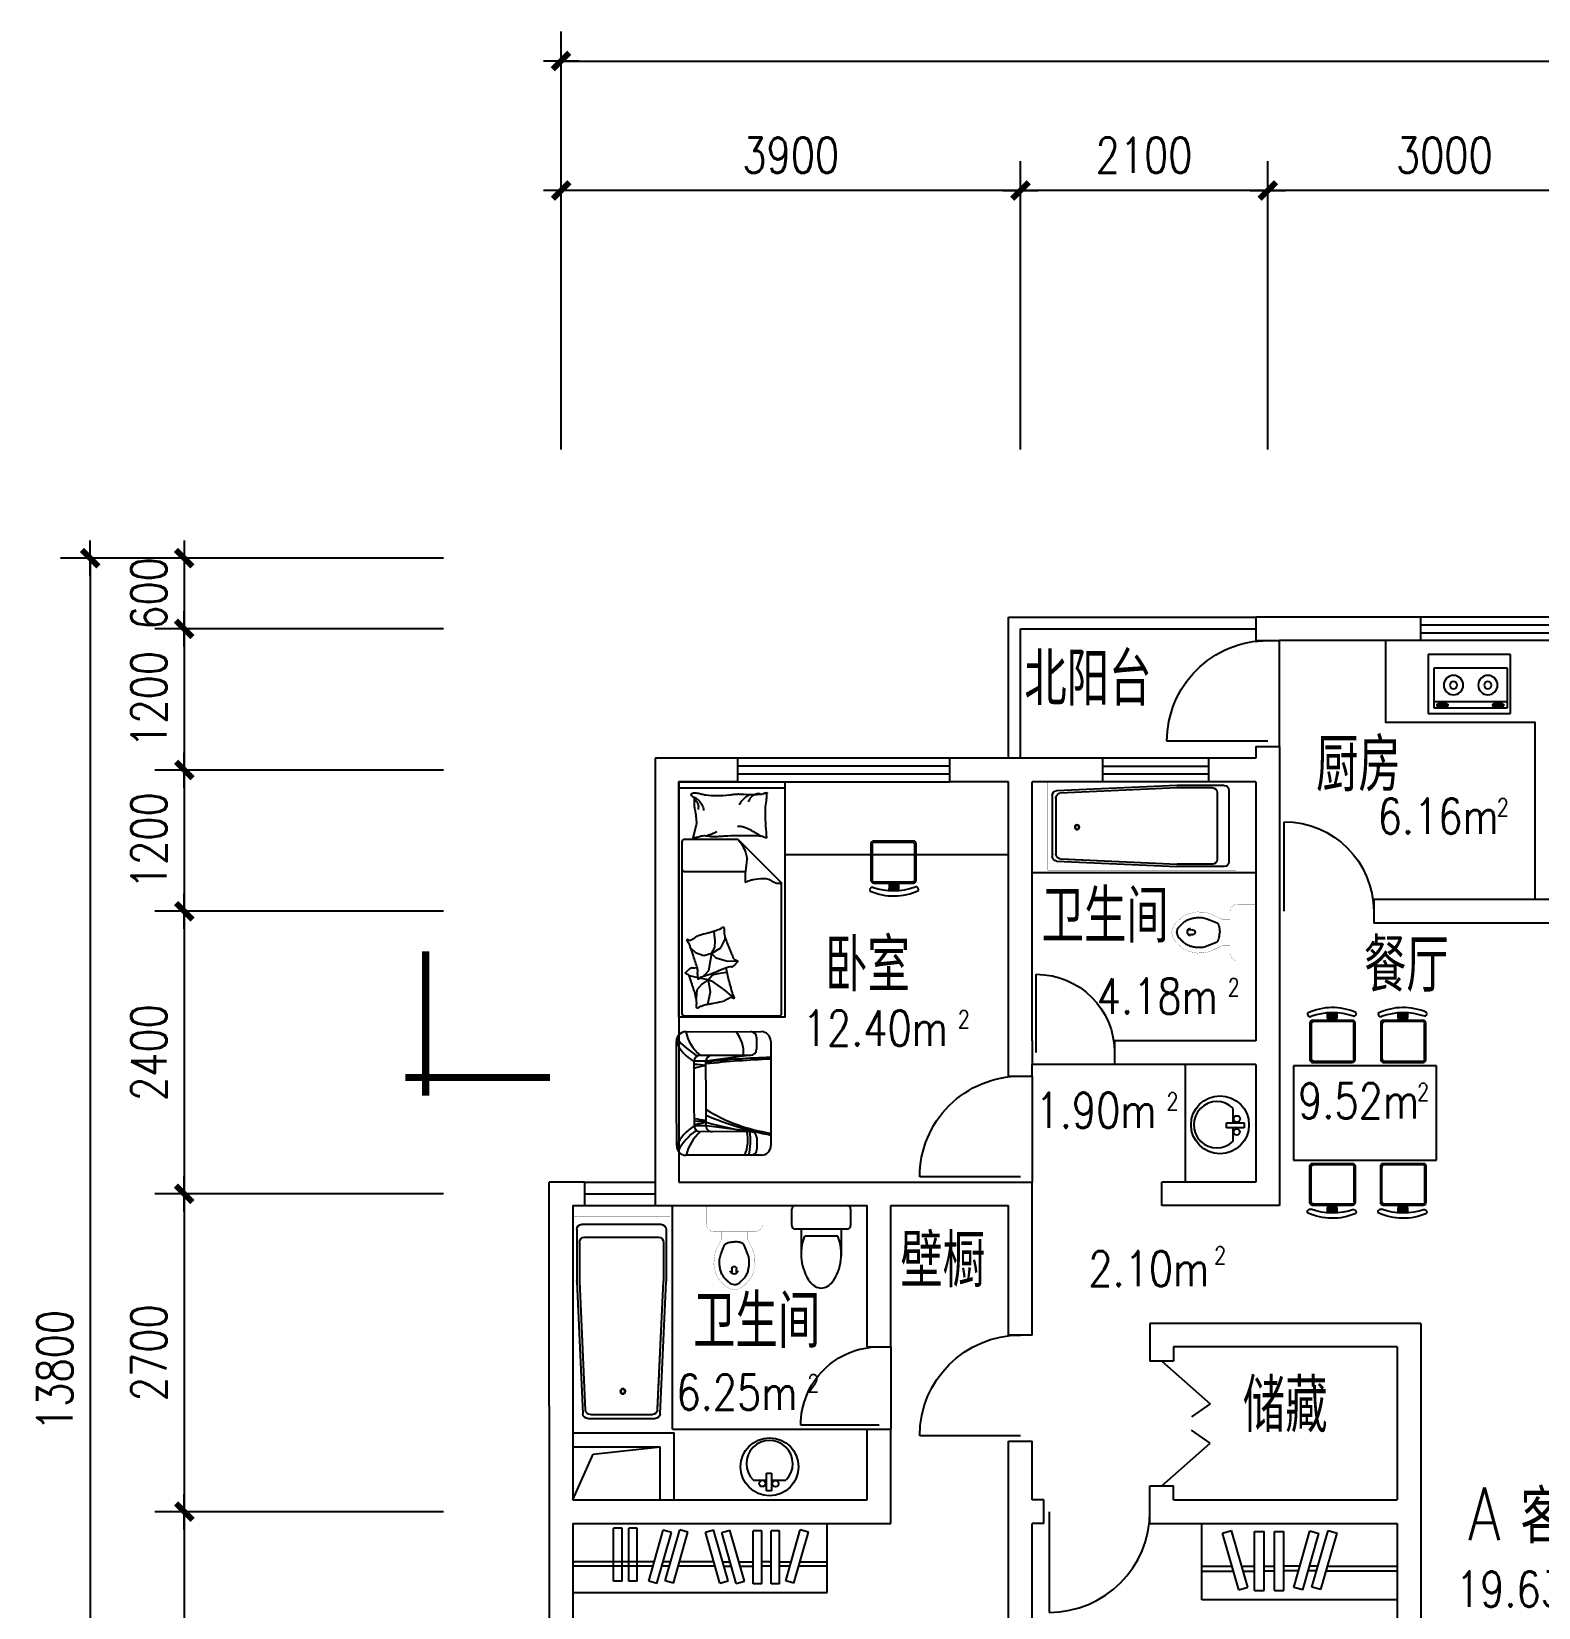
# Model space of a CAD drawing. Header units: millimetres. Extents: x 1816 to 46089, y 521 to 27158.
# Drawn here: x 1816 to 14612, y 13772 to 27158 of the extents above; entities that cross this region are included whole.
import ezdxf
from ezdxf.enums import TextEntityAlignment as Align

# ---------------------------------------------------------------- set-up
doc = ezdxf.new("R2010")
doc.units = ezdxf.units.MM
for name, color, linetype in [('--FUR', 4, 'Continuous'), ('AXIS', 3, 'Continuous'), ('MPFIXTURE', 11, 'Continuous'), ('PUB_TEXT', 7, 'Continuous'), ('TEXT', 2, 'Continuous'), ('TOILET', 4, 'Continuous'), ('TOTHER', 7, 'Continuous'), ('WALL', 255, 'Continuous'), ('WIN', 4, 'Continuous'), ('WINDOW', 2, 'Continuous'), ('WINDOW_TEXT', 7, 'Continuous'), ('看线', 4, 'Continuous')]:
    doc.layers.add(name, color=color, linetype=linetype)
doc.styles.add('_HZTXT', font='txt.shx', dxfattribs={"bigfont": 'HZTXT.shx'})
doc.styles.add('DIM_FONT', font='SIMPLEX.shx', dxfattribs={"width": 0.8})
doc.styles.add('SIMPLEX', font='SIMPLEX.SHX')
doc.styles.get("Standard").update_dxf_attribs({"font": 'arial.ttf'})
doc.dimstyles.new('DIMN', dxfattribs={"dimtxt": 300, "dimasz": 1, "dimexe": 250, "dimexo": 300, "dimgap": 150, "dimtad": 1, "dimdec": 0, "dimdsep": 46, "dimtxsty": 'DIM_FONT', "dimblk": '_DIMX', "dimcen": 2.5, "dimclrt": 7, "dimadec": 0, "dimazin": 0, "dimtfac": 1, "dimtdec": 0, "dimtix": 1, "dimtmove": 2, "dimatfit": 3, "dimldrblk": '_DIMX', "dimfxl": 1, "dimtolj": 1, "dimtzin": 0, "dimarcsym": 0})

# ---------------------------------------------------------------- blocks, each defined once
blk = doc.blocks.new('_DIMX')
blk.add_line((-150, 0), (150, 0))
at = {"const_width": 50}
blk.add_lwpolyline([(-70, -70), (70, 70)], dxfattribs=at)
blk = doc.blocks.new('*D67')
at = {"layer": 'AXIS', "color": 0, "lineweight": -2, "transparency": 16777216}
for p, q in [((6313, 23608), (6313, 27158)), ((29163, 23608), (29163, 27158)), ((6314, 26908), (16926, 26908)), ((29162, 26908), (18300, 26908))]:
    blk.add_line(p, q, dxfattribs=at)
at = {"layer": 'DEFPOINTS', "color": 0, "transparency": 16777216}
for p in [(6313, 26908), (6313, 23608), (29163, 23608)]:
    blk.add_point(p, dxfattribs=at)
at = {"layer": 'AXIS', "color": 0, "lineweight": -2, "transparency": 16777216, "rotation": 180}
blk.add_blockref('_DIMX', (6313, 26908), dxfattribs=at)
at = {"layer": 'AXIS', "color": 0, "lineweight": -2, "transparency": 16777216}
blk.add_blockref('_DIMX', (29163, 26908), dxfattribs=at)
at = {"layer": 'AXIS', "color": 4, "transparency": 16777216, "insert": (17613, 26908), "char_height": 300, "attachment_point": 5, "style": 'DIM_FONT'}
blk.add_mtext('\\A1;22850', dxfattribs=at)
blk = doc.blocks.new('*D70')
at = {"layer": 'AXIS', "color": 0, "lineweight": -2, "transparency": 16777216}
for p, q in [((5313, 22685), (2063, 22685)), ((2313, 22684), (2313, 8886)), ((5313, 8885), (2063, 8885))]:
    blk.add_line(p, q, dxfattribs=at)
at = {"layer": 'DEFPOINTS', "color": 0, "transparency": 16777216}
for p in [(5313, 22685), (2313, 8885), (5313, 8885)]:
    blk.add_point(p, dxfattribs=at)
at = {"layer": 'AXIS', "color": 0, "lineweight": -2, "transparency": 16777216}
for p, rotation in [((2313, 22685), 90), ((2313, 8885), 270)]:
    blk.add_blockref('_DIMX', p, dxfattribs=dict(at, rotation=rotation))
at = {"layer": 'AXIS', "color": 4, "transparency": 16777216, "insert": (2013, 15785), "char_height": 300, "attachment_point": 5, "rotation": 90, "style": 'DIM_FONT'}
blk.add_mtext('\\A1;13800', dxfattribs=at)
blk = doc.blocks.new('*D71')
at = {"layer": 'AXIS', "color": 0, "lineweight": -2, "transparency": 16777216}
for p, q in [((5313, 17285), (2863, 17285)), ((3113, 17284), (3113, 14586)), ((5313, 14585), (2863, 14585))]:
    blk.add_line(p, q, dxfattribs=at)
at = {"layer": 'DEFPOINTS', "color": 0, "transparency": 16777216}
for p in [(5313, 17285), (3113, 14585), (5313, 14585)]:
    blk.add_point(p, dxfattribs=at)
at = {"layer": 'AXIS', "color": 0, "lineweight": -2, "transparency": 16777216}
for p, rotation in [((3113, 17285), 90), ((3113, 14585), 270)]:
    blk.add_blockref('_DIMX', p, dxfattribs=dict(at, rotation=rotation))
at = {"layer": 'AXIS', "color": 4, "transparency": 16777216, "insert": (2813, 15935), "char_height": 300, "attachment_point": 5, "rotation": 90, "style": 'DIM_FONT'}
blk.add_mtext('\\A1;2700', dxfattribs=at)
blk = doc.blocks.new('M_E33IEP')
for p, q in [((135, 135), (135, 20)), ((44, -21), (44, 20)), ((44, 20), (194, 20)), ((194, 20), (194, -21)), ((194, -21), (44, -21)), ((135, -21), (135, -144))]:
    blk.add_line(p, q)
for centre, radius in [((248, -5), 246), ((106, 56), 26.7), ((105, -55), 26.7)]:
    blk.add_circle(centre, radius)
blk.add_arc((274, -5), 197, 225.2527, 134.7473)
at = {"style": 'DIM_FONT', "width": 0.8, "flags": 9}
for tag in ['XSIZE', 'YSIZE']:
    blk.add_attdef(tag, (0, 0), '', height=0.5, dxfattribs=at)
at = {"width": 0.8, "flags": 9}
for tag in ['XSIZE', 'YSIZE']:
    blk.add_attdef(tag, (2, -251), '', height=150, dxfattribs=at)
blk = doc.blocks.new('YC')
at = {"layer": 'MPFIXTURE'}
for p, q in [((-2016, 105), (-2016, 605)), ((-1936, 605), (-2016, 605)), ((-1936, 105), (-1936, 605)), ((-1872, 105), (-1872, 605)), ((-1792, 605), (-1872, 605)), ((-1792, 105), (-1792, 605)), ((0, 0), (0, 650)), ((-1684, 107), (-1547, 588)), ((-1607, 85), (-1470, 566)), ((-1470, 566), (-1547, 588)), ((-1529, 110), (-1392, 591)), ((-1452, 88), (-1315, 569)), ((-1315, 569), (-1392, 591)), ((-1150, 569), (-1073, 591)), ((-1012, 88), (-1150, 569)), ((-936, 110), (-1073, 591)), ((-995, 566), (-918, 588)), ((-858, 85), (-995, 566)), ((-781, 107), (-918, 588)), ((-698, 81), (-698, 581)), ((-618, 581), (-698, 581)), ((-618, 81), (-618, 581)), ((-529, 81), (-529, 581)), ((-449, 581), (-529, 581)), ((-449, 81), (-449, 581)), ((-391, 108), (-254, 589)), ((-314, 86), (-177, 567)), ((-177, 567), (-254, 589)), ((-1633, 287), (-2400, 287)), ((-1644, 247), (-2400, 247)), ((-2016, 287), (-2049, 287)), ((-2016, 247), (-2049, 247)), ((-1872, 287), (-1936, 287)), ((-1872, 287), (-1936, 287)), ((-1872, 247), (-1936, 247)), ((-1872, 247), (-1936, 247)), ((-1633, 287), (-1792, 287)), ((-1644, 247), (-1792, 247)), ((-1490, 247), (-1561, 247)), ((-1479, 287), (-1549, 287)), ((-1356, 247), (-1407, 247)), ((-1058, 247), (-1407, 247)), ((-1298, 247), (-1404, 247)), ((-1069, 287), (-1395, 287)), ((-986, 287), (-915, 287)), ((-975, 247), (-904, 247)), ((-832, 287), (-698, 287)), ((-821, 247), (-698, 247)), ((-529, 287), (-618, 287)), ((-529, 247), (-618, 247)), ((-340, 286), (-449, 286)), ((-352, 246), (-449, 246)), ((-340, 286), (-438, 286)), ((-352, 246), (-438, 246)), ((0, 246), (-269, 246)), ((0, 286), (-257, 286)), ((-2400, 0), (-1130, 0)), ((-1936, 105), (-2016, 105)), ((-1792, 105), (-1872, 105)), ((-1607, 85), (-1684, 107)), ((-1452, 88), (-1529, 110)), ((-1130, 0), (0, 0)), ((-1012, 88), (-936, 110)), ((-858, 85), (-781, 107)), ((-618, 81), (-698, 81)), ((-449, 81), (-529, 81)), ((-314, 86), (-391, 108))]:
    blk.add_line(p, q, dxfattribs=at)
blk = doc.blocks.new('*D73')
at = {"layer": 'AXIS', "color": 0, "lineweight": -2, "transparency": 16777216}
for p, q in [((5313, 14585), (2863, 14585)), ((3113, 14584), (3113, 10686)), ((5313, 10685), (2863, 10685))]:
    blk.add_line(p, q, dxfattribs=at)
at = {"layer": 'DEFPOINTS', "color": 0, "transparency": 16777216}
for p in [(5313, 14585), (3113, 10685), (5313, 10685)]:
    blk.add_point(p, dxfattribs=at)
at = {"layer": 'AXIS', "color": 0, "lineweight": -2, "transparency": 16777216}
for p, rotation in [((3113, 14585), 90), ((3113, 10685), 270)]:
    blk.add_blockref('_DIMX', p, dxfattribs=dict(at, rotation=rotation))
at = {"layer": 'AXIS', "color": 4, "transparency": 16777216, "insert": (2813, 12635), "char_height": 300, "attachment_point": 5, "rotation": 90, "style": 'DIM_FONT'}
blk.add_mtext('\\A1;3900', dxfattribs=at)
blk = doc.blocks.new('_DBLK')
blk.add_line((-0.45, 0), (-0.45, -0.95))
blk.add_arc((-0.45, 0), 0.95, 270, 0)
at = {"layer": 'WINDOW_TEXT', "style": 'SIMPLEX', "flags": 9}
blk.add_attdef('A', text='', height=1, dxfattribs=at).set_placement((0, 1.5), align=Align.MIDDLE)
blk = doc.blocks.new('*D74')
at = {"layer": 'AXIS', "color": 0, "lineweight": -2, "transparency": 16777216}
for p, q in [((6313, 23608), (6313, 26058)), ((10213, 23608), (10213, 26058)), ((10212, 25808), (6314, 25808))]:
    blk.add_line(p, q, dxfattribs=at)
at = {"layer": 'DEFPOINTS', "color": 0, "transparency": 16777216}
for p in [(6313, 25808), (6313, 23608), (10213, 23608)]:
    blk.add_point(p, dxfattribs=at)
at = {"layer": 'AXIS', "color": 0, "lineweight": -2, "transparency": 16777216, "rotation": 180}
blk.add_blockref('_DIMX', (6313, 25808), dxfattribs=at)
at = {"layer": 'AXIS', "color": 0, "lineweight": -2, "transparency": 16777216}
blk.add_blockref('_DIMX', (10213, 25808), dxfattribs=at)
at = {"layer": 'AXIS', "color": 4, "transparency": 16777216, "insert": (8263, 26108), "char_height": 300, "attachment_point": 5, "style": 'DIM_FONT'}
blk.add_mtext('\\A1;3900', dxfattribs=at)
blk = doc.blocks.new('M_E10')
for p, q in [((-740, -70), (-740, -680)), ((-700, -30), (-302, -30)), ((-640, -90), (-640, -660)), ((-600, -50), (-300, -50)), ((-300, -50), (695, -96)), ((-298, -30), (724, -76)), ((760, -116), (760, -634)), ((730, -136), (730, -614)), ((-700, -720), (-302, -720)), ((-600, -700), (-300, -700)), ((695, -654), (-300, -700)), ((685, -654), (-300, -700)), ((724, -674), (-298, -720))]:
    blk.add_line(p, q)
at = {"const_width": 1.5}
for points in [[(-800, 0), (800, 0)], [(-800, -750), (-800, 0)], [(800, 0), (800, -750)], [(800, -750), (-800, -750)]]:
    blk.add_lwpolyline(points, dxfattribs=at)
for radius in [20, 16]:
    blk.add_circle((550, -386), radius)
for centre, start, end in [((-700, -70), 90, 180), ((-600, -90), 90, 180), ((-302, -70), 83.7966, 90), ((690, -136), 0, 83.3675), ((720, -116), 0, 83.7966), ((-700, -680), 180, 270), ((-600, -660), 180, 270), ((-302, -680), 270, 276.2034), ((690, -614), 276.6325, 0), ((720, -634), 276.2034, 0)]:
    blk.add_arc(centre, 40, start, end)
at = {"width": 0.8, "flags": 9}
for tag in ['XSIZE', 'YSIZE']:
    blk.add_attdef(tag, (0, 0), '', height=0.5, dxfattribs=at)
blk = doc.blocks.new('*D75')
at = {"layer": 'AXIS', "color": 0, "lineweight": -2, "transparency": 16777216}
for p, q in [((5313, 22685), (2863, 22685)), ((3113, 22686), (3113, 22687)), ((3113, 22685), (3113, 22085)), ((5313, 22085), (2863, 22085)), ((3113, 22084), (3113, 22083))]:
    blk.add_line(p, q, dxfattribs=at)
at = {"layer": 'DEFPOINTS', "color": 0, "transparency": 16777216}
for p in [(5313, 22685), (3113, 22085), (5313, 22085)]:
    blk.add_point(p, dxfattribs=at)
at = {"layer": 'AXIS', "color": 0, "lineweight": -2, "transparency": 16777216}
for p, rotation in [((3113, 22685), 270), ((3113, 22085), 90)]:
    blk.add_blockref('_DIMX', p, dxfattribs=dict(at, rotation=rotation))
at = {"layer": 'AXIS', "color": 4, "transparency": 16777216, "insert": (2813, 22385), "char_height": 300, "attachment_point": 5, "rotation": 90, "style": 'DIM_FONT'}
blk.add_mtext('\\A1;600', dxfattribs=at)
blk = doc.blocks.new('*D76')
at = {"layer": 'AXIS', "color": 0, "lineweight": -2, "transparency": 16777216}
for p, q in [((5313, 19685), (2863, 19685)), ((3113, 19684), (3113, 17286)), ((5313, 17285), (2863, 17285))]:
    blk.add_line(p, q, dxfattribs=at)
at = {"layer": 'DEFPOINTS', "color": 0, "transparency": 16777216}
for p in [(5313, 19685), (3113, 17285), (5313, 17285)]:
    blk.add_point(p, dxfattribs=at)
at = {"layer": 'AXIS', "color": 0, "lineweight": -2, "transparency": 16777216}
for p, rotation in [((3113, 19685), 90), ((3113, 17285), 270)]:
    blk.add_blockref('_DIMX', p, dxfattribs=dict(at, rotation=rotation))
at = {"layer": 'AXIS', "color": 4, "transparency": 16777216, "insert": (2813, 18485), "char_height": 300, "attachment_point": 5, "rotation": 90, "style": 'DIM_FONT'}
blk.add_mtext('\\A1;2400', dxfattribs=at)
blk = doc.blocks.new('*D77')
at = {"layer": 'AXIS', "color": 0, "lineweight": -2, "transparency": 16777216}
for p, q in [((5313, 22085), (2863, 22085)), ((3113, 22084), (3113, 20886)), ((5313, 20885), (2863, 20885))]:
    blk.add_line(p, q, dxfattribs=at)
at = {"layer": 'DEFPOINTS', "color": 0, "transparency": 16777216}
for p in [(5313, 22085), (3113, 20885), (5313, 20885)]:
    blk.add_point(p, dxfattribs=at)
at = {"layer": 'AXIS', "color": 0, "lineweight": -2, "transparency": 16777216}
for p, rotation in [((3113, 22085), 90), ((3113, 20885), 270)]:
    blk.add_blockref('_DIMX', p, dxfattribs=dict(at, rotation=rotation))
at = {"layer": 'AXIS', "color": 4, "transparency": 16777216, "insert": (2813, 21485), "char_height": 300, "attachment_point": 5, "rotation": 90, "style": 'DIM_FONT'}
blk.add_mtext('\\A1;1200', dxfattribs=at)
blk = doc.blocks.new('*D78')
at = {"layer": 'AXIS', "color": 0, "lineweight": -2, "transparency": 16777216}
for p, q in [((5313, 20885), (2863, 20885)), ((3113, 20884), (3113, 19686)), ((5313, 19685), (2863, 19685))]:
    blk.add_line(p, q, dxfattribs=at)
at = {"layer": 'DEFPOINTS', "color": 0, "transparency": 16777216}
for p in [(5313, 20885), (3113, 19685), (5313, 19685)]:
    blk.add_point(p, dxfattribs=at)
at = {"layer": 'AXIS', "color": 0, "lineweight": -2, "transparency": 16777216}
for p, rotation in [((3113, 20885), 90), ((3113, 19685), 270)]:
    blk.add_blockref('_DIMX', p, dxfattribs=dict(at, rotation=rotation))
at = {"layer": 'AXIS', "color": 4, "transparency": 16777216, "insert": (2813, 20285), "char_height": 300, "attachment_point": 5, "rotation": 90, "style": 'DIM_FONT'}
blk.add_mtext('\\A1;1200', dxfattribs=at)
blk = doc.blocks.new('_WBLK')
for p, q in [((-0.5, 0.5), (0.5, 0.5)), ((0.5, 0.167), (-0.5, 0.167)), ((0.5, -0.167), (-0.5, -0.167)), ((-0.5, -0.5), (0.5, -0.5))]:
    blk.add_line(p, q)
at = {"layer": 'WINDOW_TEXT', "style": 'SIMPLEX', "flags": 9}
blk.add_attdef('A', text='', height=1, dxfattribs=at).set_placement((0, 1.5), align=Align.MIDDLE)
blk = doc.blocks.new('M_E13')
for p, q in [((-572, 18), (-536, 18)), ((-572, 18), (-572, 18)), ((-536, -22), (-572, -21))]:
    blk.add_line(p, q)
at = {"const_width": 1.5}
for points in [[(-715, 0, -0.037932), (-709, 28, -0.057502), (-702, 46, -0.011128), (-686, 72, -0.047419), (-682, 78, -0.013557), (-669, 92, -0.010422), (-651, 109, -0.006492), (-632, 126, -0.010986), (-621, 135, -0.031118), (-607, 144, -0.031821), (-592, 152, -0.025304), (-572, 159, -0.028493), (-555, 164), (-520, 171), (-500, 175, -0.104917), (-492, 175, 0.047512), (-474, 173, 0.018859), (-460, 173, -0.025251), (-449, 173, -0.024361), (-434, 171, -0.018727), (-416, 168, -0.011084), (-401, 164, -0.017664), (-391, 161, -0.012553), (-375, 154, -0.012341), (-358, 147), (-320, 128, -0.005054), (-308, 122, -0.002567), (-285, 110)], [(-155, 240, 0.414214), (-220, 175, 0.414214)], [(-715, 0, 0.037932), (-709, -28, 0.057502), (-702, -46, 0.011128), (-686, -72, 0.047419), (-682, -78, 0.013557), (-669, -92, 0.010422), (-651, -109, 0.006492), (-632, -126, 0.010986), (-621, -135, 0.031118), (-607, -144, 0.031821), (-592, -152, 0.025304), (-572, -159, 0.028493), (-555, -164), (-520, -171), (-500, -175, 0.104917), (-492, -175, -0.047512), (-474, -173, -0.018859), (-460, -173, 0.025251), (-449, -173, 0.024361), (-434, -171, 0.018727), (-416, -168, 0.011084), (-401, -164, 0.017664), (-391, -161, 0.012553), (-375, -154, 0.012341), (-358, -147), (-320, -128, 0.005054), (-308, -122, 0.002567), (-285, -110)], [(-220, -175, 0.414214), (-155, -240, 0.414214)]]:
    blk.add_lwpolyline(points, format="xyb", dxfattribs=at)
for points in [[(-220, 175), (-220, -175)], [(0, 240), (-155, 240)], [(0, -240), (0, 240)], [(-220, 110), (-285, 110)], [(-285, -110), (-220, -110)], [(-155, -240), (0, -240)]]:
    blk.add_lwpolyline(points, dxfattribs=at)
for points in [[(-672, -1, -0.054114), (-666, 25, -0.08891), (-658, 39, -0.006714), (-643, 55, -0.014531), (-636, 63, -0.010713), (-618, 80, -0.017575), (-606, 90, -0.037222), (-591, 100, -0.034599), (-573, 109, -0.02298), (-556, 115, -0.023613), (-539, 119, -0.014842), (-522, 122, -0.012533), (-502, 125, -0.021838), (-477, 126, -0.029407), (-459, 125, -0.029465), (-436, 121, -0.031881), (-416, 114), (-371, 97), (-337, 83, -0.135973), (-324, 73, -0.099517), (-314, 52, -0.016651), (-311, 40, -0.010977), (-308, 20, -0.015331), (-308, 12, -0.010106), (-307, -1)], [(-672, -1, 0.054114), (-666, -26, 0.08891), (-658, -40, 0.006714), (-643, -57, 0.014531), (-636, -64, 0.010713), (-618, -82, 0.017575), (-606, -92, 0.037222), (-591, -102, 0.034599), (-573, -111, 0.02298), (-556, -117, 0.023613), (-539, -121, 0.014842), (-522, -124, 0.012533), (-502, -126, 0.021838), (-477, -127, 0.029407), (-459, -126, 0.029465), (-436, -122, 0.031881), (-416, -116), (-371, -99), (-337, -85, 0.135973), (-324, -75, 0.099517), (-314, -54, 0.016651), (-311, -41, 0.010977), (-308, -21, 0.015331), (-308, -13, 0.010106), (-307, -1)]]:
    blk.add_lwpolyline(points, format="xyb")
for centre, radius, start, end in [((-549, -3), 33.2, 100.0495, 259.9505), ((-536, -2), 20, 270, 90)]:
    blk.add_arc(centre, radius, start, end)
at = {"width": 0.8, "flags": 9}
for tag in ['XSIZE', 'YSIZE']:
    blk.add_attdef(tag, (0, 0), '', height=0.5, dxfattribs=at)
blk = doc.blocks.new('M_C55HKH')
for p, q in [((0, -52), (900, -52)), ((26, -509), (26, -1968)), ((503, -489), (46, -489)), ((503, -489), (872, -858)), ((46, -761), (564, -761)), ((872, -1968), (872, -858)), ((299, -1273), (295, -1270)), ((307, -1352), (299, -1273)), ((357, -1410), (393, -1337)), ((393, -1337), (392, -1318)), ((146, -1456), (100, -1409)), ((211, -1478), (146, -1456)), ((278, -1459), (211, -1478)), ((278, -1459), (251, -1606)), ((278, -1459), (305, -1407)), ((278, -1459), (357, -1410)), ((317, -1498), (278, -1459)), ((305, -1407), (307, -1352)), ((251, -1606), (219, -1643)), ((412, -1527), (317, -1498)), ((495, -1523), (412, -1527)), ((163, -1664), (89, -1649)), ((196, -1718), (154, -1766)), ((249, -1682), (175, -1667)), ((249, -1682), (196, -1718)), ((219, -1643), (211, -1652)), ((249, -1682), (286, -1639)), ((249, -1682), (266, -1787)), ((292, -1700), (249, -1682)), ((286, -1639), (333, -1628)), ((391, -1769), (292, -1700)), ((333, -1628), (405, -1618)), ((154, -1766), (147, -1841)), ((266, -1787), (243, -1892)), ((469, -1839), (391, -1769)), ((46, -1988), (852, -1988))]:
    blk.add_line(p, q)
blk.add_lwpolyline([(0, -2000), (0, 0), (900, 0), (900, -2000)], close=True)
for points in [[(135, -134, -0.263368), (107, -115, -0.494818), (116, -96, -0.049225), (134, -94, -0.036831), (158, -96, -0.031893), (196, -104, 0.035782), (230, -111, 0.032941), (319, -117, 0.026564), (430, -111, 0.017905), (468, -106, -0.033397), (488, -104, -0.03204), (525, -104, 0.018442), (590, -107, 0.010837), (654, -107, 0.014624), (702, -104, 0.111249), (725, -96, -0.153708), (742, -92, -0.076444), (749, -94, -0.215512), (751, -96, -0.585858), (748, -99, 0.363489), (744, -102, 0.191716), (743, -113, -0.129675), (745, -130, -0.01735), (742, -147, 0.019326), (740, -162, 0.018818), (733, -230, 0.021828), (732, -289, 0.006204), (734, -323, 0.001963), (740, -430, 0.028341), (744, -466, -0.117014), (744, -475, -0.36606), (742, -476, -0.03973), (728, -473, -0.048309), (715, -468, 0.062981), (704, -464, 0.04058), (681, -461, 0.014345), (614, -458, 0.005484), (488, -459, 0.007153), (392, -462, 0.008762), (350, -465, -0.008153), (304, -468, -0.06251), (247, -463, 0.078669), (201, -461, 0.047825), (179, -466, -0.034494), (148, -473, -0.023571), (123, -476, -0.510228), (122, -475), (129, -445), (150, -363, 0.073041), (152, -343, 0.023305), (146, -282, 0.018299), (142, -259, -0.01097), (135, -221, -0.042281), (132, -187, -0.027201), (135, -133)], [(135, -134, -0.077379), (170, -159, -0.077379), (195, -194, -0.047525), (205, -218, -0.047525), (210, -244)], [(609, -107, 0.027842), (585, -118, 0.048685), (573, -126, 0.023666), (545, -150, 0.031223), (526, -171, 0.046801), (521, -179, 0.023191), (513, -196)], [(691, -102, 0.088153), (656, -105, 0.088153), (625, -120, 0.077547), (604, -142, 0.077547), (590, -169)], [(133, -150, -0.05369), (148, -163, -0.070312), (156, -175, -0.015448), (159, -183, -0.013244), (163, -194, -0.082127), (166, -212, -0.064164), (163, -235)], [(695, -462, 0.016108), (656, -436, 0.024599), (629, -421, 0.009477), (580, -397, 0.015937), (550, -385, 0.072521), (534, -381, 0.033339), (498, -381)], [(225, -460, 0.009729), (253, -451, 0.009729), (280, -441, 0.007971), (301, -432, 0.007971), (323, -423)], [(503, -489, -0.085272), (566, -599, -0.124044), (575, -686), (562, -782), (563, -854)], [(563, -854, -0.027362), (602, -838, -0.040834), (629, -830, -0.038441), (717, -821, -0.076528), (761, -826, -0.103649), (788, -840, 0.093398), (818, -857, 0.072727), (841, -861, 0.052315), (872, -858)], [(400, -1581, 0.025626), (402, -1591, 0.0108), (426, -1697, 0.00456), (445, -1769, 0.01125), (454, -1797, 0.069394), (462, -1813, -0.079756), (468, -1827, -0.106399), (469, -1839, -0.328642), (466, -1842, -0.299547), (461, -1840, 0.189917), (454, -1835, 0.033518), (446, -1833, 0.075627), (442, -1833, 0.053489), (436, -1835, 0.017838), (418, -1843, 0.038394), (397, -1855, -0.059529), (384, -1862, -0.035943), (362, -1869, -0.011245), (291, -1884, -0.006203), (259, -1889, 0.010783), (241, -1893, 0.019485), (230, -1895, 0.005062), (188, -1908, 0.101392), (167, -1919, -0.223768), (156, -1922, -0.25558), (153, -1920, -0.081563), (150, -1907, -0.071805), (151, -1893, 0.069985), (152, -1879, 0.03546), (145, -1831, 0.029432), (130, -1774, 0.001554), (121, -1746, -0.00152), (112, -1718, -0.004735), (102, -1689, 0.00382), (91, -1653, 0.296001), (66, -1634, -0.649774), (61, -1616, -0.02319), (65, -1613, 0.0288), (68, -1610, 0.005727), (73, -1605, -0.004358), (80, -1599, -0.027528), (94, -1586, -0.046214), (104, -1580, -0.194121), (117, -1579, 0.133719), (137, -1580, 0.005779), (155, -1575, 0.008882)]]:
    blk.add_lwpolyline(points, format="xyb")
blk.add_lwpolyline([(345, -1251, 0.101392), (366, -1238, -0.223768), (377, -1234, -0.25558), (380, -1236, -0.081563), (384, -1249, -0.071805), (384, -1263, 0.069985), (384, -1277, 0.03546), (394, -1324, 0.029432), (414, -1380, 0.001554), (425, -1407, -0.00152), (437, -1434, -0.004735), (448, -1462, 0.00382), (462, -1497, 0.296001), (488, -1515, -0.649774), (495, -1532, -0.02319), (491, -1536, 0.0288), (488, -1539, 0.005727), (484, -1544, -0.004358), (478, -1551, -0.027528), (464, -1564, -0.046214), (455, -1571, -0.194121), (442, -1573, 0.133719), (422, -1574, 0.011505), (387, -1586, 0.008882), (343, -1604, 0.012426), (286, -1629, -0.033612), (264, -1637), (218, -1652), (182, -1663, 0.224341), (170, -1674, -0.722772), (163, -1673, -0.103513), (163, -1670, 0.053465), (163, -1664, 0.030109), (161, -1646, -0.031436), (159, -1628, -0.05324), (160, -1616, 0.05518), (161, -1604, 0.056271), (157, -1583, 0.0108), (124, -1480, 0.00456), (100, -1409, 0.01125), (89, -1381, 0.069394), (80, -1366, -0.079756), (73, -1353, -0.106399), (71, -1341, -0.328642), (74, -1338, -0.299547), (79, -1340, 0.189917), (86, -1344, 0.033518), (94, -1345, 0.075627), (98, -1345, 0.053489), (104, -1343, 0.017838), (122, -1333, 0.038394), (141, -1319, -0.059529), (154, -1311, -0.035943), (175, -1303, -0.011245), (245, -1283, -0.006203), (276, -1275, 0.010783), (295, -1270, 0.019485), (305, -1266, 0.005062)], format="xyb", close=True)
for centre, start, end in [((46, -509), 90, 180), ((46, -741), 180, 270), ((46, -1968), 180, 270), ((852, -1968), 270, 0)]:
    blk.add_arc(centre, 20, start, end)
at = {"style": 'DIM_FONT', "width": 0.8, "flags": 9}
for tag in ['XSIZE', 'YSIZE']:
    blk.add_attdef(tag, (0, 0), '', height=0.5, dxfattribs=at)
blk = doc.blocks.new('SOFA3')
for p, q in [((-852, -1190), (-358, -1190)), ((-358, -1190), (-343, -1190)), ((-343, -1190), (37, -1190)), ((-932, -1910), (-932, -1270)), ((-882, -1310), (-782, -1310)), ((-33, -1310), (67, -1310)), ((117, -1270), (117, -1910)), ((-732, -1790), (-732, -1360)), ((-732, -1360), (-682, -1740)), ((-83, -1360), (-133, -1740)), ((-83, -1360), (-83, -1790)), ((-358, -1740), (-682, -1740)), ((-682, -1740), (-682, -1840)), ((-343, -1740), (-358, -1740)), ((-133, -1740), (-343, -1740)), ((-133, -1740), (-133, -1840)), ((-358, -1840), (-682, -1840)), ((-343, -1840), (-358, -1840)), ((-133, -1840), (-343, -1840)), ((-358, -1990), (-852, -1990)), ((-343, -1990), (-358, -1990)), ((37, -1990), (-343, -1990))]:
    blk.add_line(p, q)
for centre, radius, start, end in [((-852, -1270), 80, 90, 180), ((4347, -1100), 5060, 181.0239, 187.2708), ((7664, -858), 8369, 182.2715, 186.0474), ((-1519, -971), 1466, 328.3611, 351.4059), ((-2590, -705), 2583, 336.369, 349.1707), ((37, -1270), 80, 0, 90), ((-882, -1360), 50, 90, 180), ((-782, -1360), 50, 0, 90), ((-33, -1360), 50, 90, 180), ((67, -1360), 50, 0, 90), ((-756, -1691), 271, 84.8926, 130.4351), ((-2937, -950), 2884, 344.097, 352.1006), ((-10, -1874), 511, 75.5358, 98.1503), ((-13, -1723), 337, 67.3327, 102.0398), ((-682, -1690), 50, 180, 270), ((-207, -1841), 448, 166.9893, 179.8812), ((-221, -1689), 426, 186.9031, 200.7977), ((-12019, 131), 11986, 350.5363, 351.0206), ((2504, -1941), 2678, 175.7021, 177.8453), ((-891, -1914), 748, 5.6708, 13.4443), ((-133, -1690), 50, 270, 0), ((-1004, -1564), 353, 281.6872, 320.2403), ((-1359, -1438), 734, 311.5392, 329.3518), ((-942, -1717), 287, 288.1483, 334.699), ((-682, -1790), 50, 180, 270), ((-133, -1790), 50, 270, 0), ((175, -1663), 355, 209.9501, 247.2025), ((324, -1528), 512, 215.1198, 241.4668), ((200, -1545), 374, 220.865, 257.2075), ((-852, -1910), 80, 180, 270), ((37, -1910), 80, 270, 0)]:
    blk.add_arc(centre, radius, start, end)
blk = doc.blocks.new('DESK3')
for p, q in [((168, -28), (168, 63)), ((181, -28), (181, 63)), ((191, -29), (191, 63))]:
    blk.add_line(p, q)
for points in [[(141, -147), (141, 177, 0.414214), (118, 199), (-180, 199, 0.414214), (-202, 177), (-202, -147, 0.414214), (-180, -170), (118, -170, 0.414214)], [(131, -147), (131, 167, 0.414214), (108, 189), (-169, 189, 0.414214), (-192, 167), (-192, -147, 0.512069), (-169, -160), (108, -160, 0.512069)]]:
    blk.add_lwpolyline(points, format="xyb", close=True)
at = {"const_width": 90.4}
blk.add_lwpolyline([(141, 18), (202, 18)], dxfattribs=at)
for centre, radius, start, end in [((194, 196), 22.7, 72.1953, 192.3742), ((-308, 13), 512, 340.4914, 20.3763), ((-235, 15), 481, 336.5531, 24.9844), ((196, -157), 21.7, 181.9354, 297.5327)]:
    blk.add_arc(centre, radius, start, end)
blk = doc.blocks.new('M_E24TTP')
at = {"layer": 'TOILET', "color": 7}
for p, q in [((-170, 200), (-170, 430)), ((170, 200), (170, 430)), ((-250, 30), (-250, 170)), ((-220, 200), (220, 200)), ((-140, 260), (140, 260)), ((250, 170), (250, 30)), ((220, 0), (-220, 0))]:
    blk.add_line(p, q, dxfattribs=at)
for centre, radius, start, end in [((0, 590), 110, 33.4509, 146.5491), ((227, 413), 398, 143.3619, 202.5495), ((-227, 413), 398, 337.4505, 36.6381), ((-220, 170), 30, 90, 180), ((220, 170), 30, 0, 90), ((-220, 30), 30, 180, 270), ((220, 30), 30, 270, 0)]:
    blk.add_arc(centre, radius, start, end, dxfattribs=at)
at = {"style": 'DIM_FONT', "width": 0.8, "flags": 9}
for tag in ['XSIZE', 'YSIZE']:
    blk.add_attdef(tag, (0, 0), '', height=0.5, dxfattribs=at)
blk = doc.blocks.new('M_E19')
for p, q in [((-323, -113), (-323, -456)), ((299, -113), (-323, -113)), ((299, -456), (299, -113)), ((-323, -400), (299, -400)), ((-323, -456), (299, -456)), ((-291, -422), (-291, -434)), ((-216, -432), (-280, -432)), ((-280, -432), (-280, -448)), ((-280, -448), (-216, -448)), ((-216, -448), (-216, -432)), ((-199, -423), (-199, -434)), ((182, -422), (182, -434)), ((193, -432), (193, -448)), ((257, -432), (193, -432)), ((193, -448), (257, -448)), ((257, -448), (257, -432)), ((274, -423), (274, -434))]:
    blk.add_line(p, q)
for points in [[(-199, -423, 0.259034), (-201, -420, 0.076276), (-213, -415, 0.036515), (-226, -412, 0.026615), (-245, -411, 0.026615), (-264, -412, 0.036515), (-277, -415, 0.076276), (-289, -420, 0.259034), (-291, -423, 0.078462), (-291, -424, 0.056762)], [(-199, -434, 0.259034), (-201, -430, 0.076276), (-213, -425, 0.036515), (-226, -423, 0.026615), (-245, -422, 0.026615), (-264, -423, 0.036515), (-277, -425, 0.076276), (-289, -430, 0.259034), (-291, -434, 0.259034), (-289, -437, 0.056762), (-280, -441, 0.036515)], [(-216, -443, 0.008736), (-213, -442, 0.076276), (-201, -437, 0.259034), (-199, -434, 0.259034)], [(274, -423, 0.259034), (272, -420, 0.076276), (260, -415, 0.036515), (247, -412, 0.026615), (228, -411, 0.026615), (209, -412, 0.036515), (196, -415, 0.076276), (184, -420, 0.259034), (182, -423, 0.078462), (182, -424, 0.056762)], [(274, -434, 0.259034), (272, -430, 0.076276), (260, -425, 0.036515), (247, -423, 0.026615), (228, -422, 0.026615), (209, -423, 0.036515), (196, -425, 0.076276), (184, -430, 0.259034), (182, -434, 0.259034), (184, -437, 0.056762), (193, -441, 0.036515)], [(257, -443, 0.008736), (260, -442, 0.076276), (272, -437, 0.259034), (274, -434, 0.259034)]]:
    blk.add_lwpolyline(points, format="xyb")
at = {"layer": 'TOTHER', "linetype": 'Continuous'}
for p, q in [((-350, 0), (350, 0)), ((-350, -500), (-350, 0)), ((350, 0), (350, -500)), ((350, -500), (-350, -500))]:
    blk.add_line(p, q, dxfattribs=at)
for centre, radius in [((-158, -259), 82.5), ((-158, -259), 31.6), ((134, -259), 82.5), ((134, -259), 31.6)]:
    blk.add_circle(centre, radius, dxfattribs=at)
at = {"width": 0.8, "flags": 9}
for tag in ['XSIZE', 'YSIZE']:
    blk.add_attdef(tag, (0, 0), '', height=0.5, dxfattribs=at)
blk = doc.blocks.new('*D79')
at = {"layer": 'AXIS', "color": 0, "lineweight": -2, "transparency": 16777216}
for p, q in [((10213, 23608), (10213, 26058)), ((12313, 23608), (12313, 26058)), ((12312, 25808), (10214, 25808))]:
    blk.add_line(p, q, dxfattribs=at)
at = {"layer": 'DEFPOINTS', "color": 0, "transparency": 16777216}
for p in [(10213, 25808), (10213, 23608), (12313, 23608)]:
    blk.add_point(p, dxfattribs=at)
at = {"layer": 'AXIS', "color": 0, "lineweight": -2, "transparency": 16777216, "rotation": 180}
blk.add_blockref('_DIMX', (10213, 25808), dxfattribs=at)
at = {"layer": 'AXIS', "color": 0, "lineweight": -2, "transparency": 16777216}
blk.add_blockref('_DIMX', (12313, 25808), dxfattribs=at)
at = {"layer": 'AXIS', "color": 4, "transparency": 16777216, "insert": (11263, 26108), "char_height": 300, "attachment_point": 5, "style": 'DIM_FONT'}
blk.add_mtext('\\A1;2100', dxfattribs=at)
blk = doc.blocks.new('*D80')
at = {"layer": 'AXIS', "color": 0, "lineweight": -2, "transparency": 16777216}
for p, q in [((12313, 23608), (12313, 26058)), ((15313, 23608), (15313, 26058)), ((15312, 25808), (12314, 25808))]:
    blk.add_line(p, q, dxfattribs=at)
at = {"layer": 'DEFPOINTS', "color": 0, "transparency": 16777216}
for p in [(12313, 25808), (12313, 23608), (15313, 23608)]:
    blk.add_point(p, dxfattribs=at)
at = {"layer": 'AXIS', "color": 0, "lineweight": -2, "transparency": 16777216, "rotation": 180}
blk.add_blockref('_DIMX', (12313, 25808), dxfattribs=at)
at = {"layer": 'AXIS', "color": 0, "lineweight": -2, "transparency": 16777216}
blk.add_blockref('_DIMX', (15313, 25808), dxfattribs=at)
at = {"layer": 'AXIS', "color": 4, "transparency": 16777216, "insert": (13813, 26108), "char_height": 300, "attachment_point": 5, "style": 'DIM_FONT'}
blk.add_mtext('\\A1;3000', dxfattribs=at)

msp = doc.modelspace()

# ---------------------------------------------------------------- linework, layer by layer
at = {"layer": '--FUR'}
for p, q in [((12532.1, 18372.5), (12532.1, 17572.5)), ((13747.4, 18372.5), (12532.1, 18372.5)), ((13747.4, 17572.5), (13747.4, 18372.5)), ((12532.1, 17572.5), (13747.4, 17572.5)), ((11752.9, 13835.1), (11752.9, 14485.1)), ((12067.1, 13921.6), (11929.8, 14402.4)), ((12144, 13943.6), (12006.7, 14424.3)), ((12202.1, 13916.2), (12202.1, 14416.2)), ((12282.1, 13916.2), (12282.1, 14416.2)), ((12371.4, 13916.2), (12371.4, 14416.2)), ((12451.4, 13916.2), (12451.4, 14416.2)), ((12533.7, 13942.3), (12671, 14423)), ((12610.6, 13920.3), (12747.9, 14401.1)), ((12688.5, 13944.9), (12825.7, 14425.7)), ((12765.4, 13923), (12902.7, 14403.7)), ((11752.9, 14121.1), (12010.1, 14121.1)), ((11752.9, 14081.1), (12021.6, 14081.1)), ((12093.3, 14121.1), (12191, 14121.1)), ((12093.3, 14121.1), (12202.1, 14121.1)), ((12104.8, 14081.1), (12191, 14081.1)), ((12104.8, 14081.1), (12202.1, 14081.1)), ((12282.1, 14122.4), (12371.4, 14122.4)), ((12282.1, 14082.4), (12371.4, 14082.4)), ((12585.2, 14122.4), (12451.4, 14122.4)), ((12573.7, 14082.4), (12451.4, 14082.4)), ((12727.7, 14082.4), (12656.9, 14082.4)), ((12739.1, 14122.4), (12668.4, 14122.4)), ((12810.9, 14082.4), (13412.9, 14082.4)), ((12822.3, 14122.4), (13412.9, 14122.4)), ((12067.1, 13921.6), (12144, 13943.6)), ((12610.6, 13920.3), (12533.7, 13942.3)), ((12765.4, 13923), (12688.5, 13944.9)), ((13412.9, 13835.1), (11752.9, 13835.1)), ((12202.1, 13916.2), (12282.1, 13916.2)), ((12371.4, 13916.2), (12451.4, 13916.2))]:
    msp.add_line(p, q, dxfattribs=at)
at = {"layer": '--FUR', "const_width": 60}
for points in [[(5163, 18119.2), (5163, 19345.9)], [(4990.8, 18273.5), (6217.5, 18273.5)]]:
    msp.add_lwpolyline(points, dxfattribs=at)
at = {"layer": 'MPFIXTURE'}
for p, q in [((10112.9, 20165.1), (8212.9, 20165.1)), ((10312.9, 20015.3), (12212.9, 20015.3)), ((7259.7, 15285.1), (7259.7, 17185.1)), ((7259.7, 15285.1), (8912.9, 15285.1))]:
    msp.add_line(p, q, dxfattribs=at)
at = {"layer": 'MPFIXTURE', "linetype": 'Continuous'}
for p, q in [((11612.9, 18385.1), (11612.9, 17385.1)), ((6586.5, 15072.9), (7152.9, 15135.1)), ((6412.9, 14685.1), (6586.5, 15072.9)), ((11929.8, 14402.4), (12006.7, 14424.3)), ((12202.1, 14416.2), (12282.1, 14416.2)), ((12371.4, 14416.2), (12451.4, 14416.2)), ((12671, 14423), (12747.9, 14401.1)), ((12825.7, 14425.7), (12902.7, 14403.7))]:
    msp.add_line(p, q, dxfattribs=at)
at = {"layer": 'MPFIXTURE'}
msp.add_lwpolyline([(13312.9, 21985.1), (13312.9, 21292.8), (14582.3, 21292.8), (14582.3, 19785.1)], dxfattribs=at)
at = {"layer": 'WALL'}
for p, q in [((13612.9, 22185.1), (12212.9, 22185.1)), ((12212.9, 22185.1), (12212.9, 21985.1)), ((13612.9, 21985.1), (13612.9, 22185.1)), ((12212.9, 21985.1), (12412.9, 21985.1)), ((13612.9, 21985.1), (12412.9, 21985.1)), ((12212.9, 21085.1), (12212.9, 20985.1)), ((12212.9, 21085.1), (12412.9, 21085.1)), ((12412.9, 21085.1), (12412.9, 20785.1)), ((7112.9, 20985.1), (7112.9, 17185.1)), ((7812.9, 20985.1), (7112.9, 20985.1)), ((7812.9, 20785.1), (7812.9, 20985.1)), ((9612.9, 20785.1), (9612.9, 20985.1)), ((10912.9, 20985.1), (9612.9, 20985.1)), ((10912.9, 20785.1), (10912.9, 20985.1)), ((12212.9, 20985.1), (11812.9, 20985.1)), ((11812.9, 20785.1), (11812.9, 20985.1)), ((7312.9, 20785.1), (7312.9, 17385.1)), ((7812.9, 20785.1), (7312.9, 20785.1)), ((10112.9, 20785.1), (9612.9, 20785.1)), ((10112.9, 18285.1), (10112.9, 20785.1)), ((10312.9, 18585.1), (10312.9, 20785.1)), ((10912.9, 20785.1), (10312.9, 20785.1)), ((12212.9, 20785.1), (11812.9, 20785.1)), ((12212.9, 20785.1), (12212.9, 18585.1)), ((12412.9, 20785.1), (12412.9, 19785.1)), ((12412.9, 19785.1), (12412.9, 19585.1)), ((15212.9, 19785.1), (13212.9, 19785.1)), ((13212.9, 19785.1), (13212.9, 19585.1)), ((12412.9, 19585.1), (12412.9, 17185.1)), ((15212.9, 19585.1), (13212.9, 19585.1)), ((10312.9, 18585.1), (10312.9, 18385.1)), ((12212.9, 18585.1), (11012.9, 18585.1)), ((11012.9, 18585.1), (11012.9, 18385.1)), ((10312.9, 18285.1), (10312.9, 18385.1)), ((12212.9, 18385.1), (11012.9, 18385.1)), ((12212.9, 18385.1), (12212.9, 17385.1)), ((10112.9, 18285.1), (10312.9, 18285.1)), ((6512.9, 17385.1), (6512.9, 17185.1)), ((7312.9, 17385.1), (10112.9, 17385.1)), ((10112.9, 17385.1), (10312.9, 17385.1)), ((10312.9, 16085.1), (10312.9, 17385.1)), ((12212.9, 17385.1), (11412.9, 17385.1)), ((11412.9, 17185.1), (11412.9, 17385.1)), ((6412.9, 17185.1), (6412.9, 15485.1)), ((6412.9, 17185.1), (6512.9, 17185.1)), ((7112.9, 17185.1), (8912.9, 17185.1)), ((8912.9, 15985.1), (8912.9, 17185.1)), ((9112.9, 17185.1), (10112.9, 17185.1)), ((9112.9, 15985.1), (9112.9, 17185.1)), ((10112.9, 16085.1), (10112.9, 17185.1)), ((12412.9, 17185.1), (11412.9, 17185.1)), ((10312.9, 16085.1), (10112.9, 16085.1)), ((13612.9, 16185.1), (11312.9, 16185.1)), ((11312.9, 16185.1), (11312.9, 15865.1)), ((13612.9, 16185.1), (13612.9, 10785.1)), ((8912.9, 15985.1), (9112.9, 15985.1)), ((13412.9, 15985.1), (11512.9, 15985.1)), ((11512.9, 15985.1), (11512.9, 15865.1)), ((13412.9, 15985.1), (13412.9, 14685.1)), ((11512.9, 15865.1), (11312.9, 15865.1)), ((6212.9, 15485.1), (6212.9, 10585.1)), ((6412.9, 15485.1), (6412.9, 14685.1)), ((8912.9, 14685.1), (8912.9, 15285.1)), ((8912.9, 15285.1), (9112.9, 15285.1)), ((9112.9, 14485.1), (9112.9, 15285.1)), ((6412.9, 15255.1), (7272.9, 15255.1)), ((6412.9, 15135.1), (7152.9, 15135.1)), ((7152.9, 14685.1), (7152.9, 15135.1)), ((7272.9, 14685.1), (7272.9, 15255.1)), ((10112.9, 10785.1), (10112.9, 15185.1)), ((10312.9, 14685.1), (10312.9, 15185.1)), ((11312.9, 14485.1), (11312.9, 14805.1)), ((11312.9, 14805.1), (11512.9, 14805.1)), ((11512.9, 14685.1), (11512.9, 14805.1)), ((6412.9, 14685.1), (8912.9, 14685.1)), ((10412.9, 14685.1), (10312.9, 14685.1)), ((10412.9, 14485.1), (10412.9, 14685.1)), ((11512.9, 14685.1), (13412.9, 14685.1)), ((6412.9, 14485.1), (9112.9, 14485.1)), ((6412.9, 14485.1), (6412.9, 10785.1)), ((10312.9, 10785.1), (10312.9, 14485.1)), ((10412.9, 14485.1), (10312.9, 14485.1)), ((11312.9, 14485.1), (13412.9, 14485.1)), ((11312.9, 14485.1), (11312.9, 14485.1)), ((13412.9, 14485.1), (13412.9, 10785.1))]:
    msp.add_line(p, q, dxfattribs=at)
at = {"layer": 'WALL', "linetype": 'Continuous'}
for p, q in [((6512.9, 17385.1), (6212.9, 17385.1)), ((6212.9, 15485.1), (6212.9, 17385.1)), ((10112.9, 15185.1), (10312.9, 15185.1))]:
    msp.add_line(p, q, dxfattribs=at)
at = {"layer": 'WINDOW'}
for p, q in [((10112.9, 22185.1), (12212.9, 22185.1)), ((10112.9, 20985.1), (10112.9, 22185.1)), ((10212.9, 22085.1), (12212.9, 22085.1)), ((10212.9, 20985.1), (10212.9, 22085.1))]:
    msp.add_line(p, q, dxfattribs=at)
at = {"layer": 'WINDOW', "linetype": 'Continuous'}
for p, q in [((9612.9, 20985.1), (7812.9, 20985.1)), ((9612.9, 20918.1), (7812.9, 20918.1)), ((7812.9, 20852.1), (9612.9, 20852.1)), ((7812.9, 20785.1), (9612.9, 20785.1)), ((6512.9, 17385.1), (7112.9, 17385.1)), ((6512.9, 17285.1), (7112.9, 17285.1)), ((6512.9, 17185.1), (7112.9, 17185.1)), ((11412.9, 15865.1), (11823.3, 15502.7)), ((11823.3, 15502.7), (11664.6, 15392.2)), ((11823.3, 15167.5), (11664.6, 15278.1)), ((11412.9, 14805.1), (11823.3, 15167.5))]:
    msp.add_line(p, q, dxfattribs=at)
at = {"layer": '看线'}
for p, q in [((12412.9, 21085.1), (12412.9, 21985.1)), ((11012.9, 18385.1), (10312.9, 18385.1)), ((10312.9, 18285.1), (10312.9, 17385.1)), ((9112.9, 15985.1), (9112.9, 15285.1))]:
    msp.add_line(p, q, dxfattribs=at)

# ---------------------------------------------------------------- block references
at = {"layer": '--FUR', "yscale": 1.040000000008149, "zscale": 1.04, "rotation": 90}
for p, xscale in [((12878.4, 18611.7), 1.040000000008149), ((13479.3, 18611.7), 1.040000000008149), ((12878.4, 17333.4), -1.040000000008149), ((13479.3, 17333.4), -1.040000000008149)]:
    msp.add_blockref('DESK3', p, dxfattribs=dict(at, xscale=xscale))
at = {"layer": 'MPFIXTURE', "xscale": -1}
for name, p in [('M_E19', (14024.8, 21865.4)), ('M_E10', (11243.9, 20785.1))]:
    msp.add_blockref(name, p, dxfattribs=at)
at = {"layer": 'MPFIXTURE'}
msp.add_blockref('M_C55HKH', (7312.9, 20785.1), dxfattribs=at)
at = {"layer": 'MPFIXTURE', "xscale": -1}
for p, rotation in [((12212.9, 19505.2), 180), ((7785, 17185.1), 270)]:
    msp.add_blockref('M_E13', p, dxfattribs=dict(at, rotation=rotation))
at = {"layer": 'MPFIXTURE'}
for name, p, rotation in [('SOFA3', (9284.6, 17734.2), 270.1343808868004), ('M_E33IEP', (12156.2, 17867), 180), ('M_E24TTP', (8521.5, 17185.1), 180), ('M_E33IEP', (8078.1, 14719.1), 90)]:
    msp.add_blockref(name, p, dxfattribs=dict(at, rotation=rotation))
at = {"layer": 'MPFIXTURE', "xscale": -1.100000000005821, "yscale": 1.100000000005821, "zscale": 1.1, "rotation": 90}
msp.add_blockref('M_E10', (6412.9, 16212.7), dxfattribs=at)
at = {"layer": 'TEXT', "xscale": 0.8999999999941792, "yscale": 0.8999999999941792, "zscale": 0.9}
msp.add_blockref('YC', (8572.9, 13900.1), dxfattribs=at)
at = {"layer": 'WIN', "xscale": 1.040000000008149, "yscale": 1.040000000008149, "zscale": 1.04, "rotation": 270}
msp.add_blockref('DESK3', (9120.8, 20071.2), dxfattribs=at)
at = {"layer": 'WINDOW'}
for name, p, xscale, yscale, zscale in [('_WBLK', (14212.9, 22085.1), -1200, 200, 1200), ('_WBLK', (11362.9, 20885.1), -900, 200, 900), ('_DBLK', (10862.9, 14585.1), 900, 900, 900)]:
    msp.add_blockref(name, p, dxfattribs=dict(at, xscale=xscale, yscale=yscale, zscale=zscale))
for p, xscale, yscale, zscale, rotation in [((12312.9, 21535.1), -900, 900, 900, 270), ((12812.9, 19685.1), -800, 800, 800, 180), ((10662.9, 18485.1), -700, 700, 700, 180), ((10212.9, 17835.1), -900, 900, 900, 270), ((10212.9, 15635.1), 900, -900, 900, 90), ((9012.9, 15635.1), -700, 700, 700, 270)]:
    msp.add_blockref('_DBLK', p, dxfattribs=dict(at, xscale=xscale, yscale=yscale, zscale=zscale, rotation=rotation))

# ---------------------------------------------------------------- texts
at = {"layer": 'PUB_TEXT', "width": 0.8}
for s, height, style, p in [('北阳台', 450, '_HZTXT', (10246.2, 21431.7)), ('厨房', 450, '_HZTXT', (12723.5, 20703.4)), (' 2', 150, 'DIM_FONT', (14175.7, 20494)), ('卫生间', 450, '_HZTXT', (10392.9, 19417.4)), ('卧室', 450, '_HZTXT', (8554.5, 19002.9)), ('餐厅', 450, '_HZTXT', (13130.4, 19000.1)), (' 2', 150, 'DIM_FONT', (11890.6, 18965.2)), (' 2', 150, 'DIM_FONT', (9598.8, 18693.3)), (' 2', 150, 'DIM_FONT', (13499.5, 18075.3)), (' 2', 150, 'DIM_FONT', (11370.7, 17994.7)), ('壁橱', 450, '_HZTXT', (9193.3, 16490.9)), (' 2', 150, 'DIM_FONT', (11775.1, 16687.2)), ('卫生间', 450, '_HZTXT', (7433.8, 15976)), (' 2', 150, 'DIM_FONT', (8321.2, 15599.9)), ('储藏', 450, '_HZTXT', (12101.5, 15260.3)), ('A', 450, '_HZTXT', (14014.4, 14341.9)), ('客厅', 450, '_HZTXT', (14460.3, 14315.7))]:
    msp.add_text(s, height=height, dxfattribs=dict(at, style=style)).set_placement(p)
at = {"layer": 'PUB_TEXT', "style": 'DIM_FONT', "width": 0.8}
for s, p in [('6.16m', (14275.7, 20494)), ('4.18m', (11890.6, 18965.2)), ('12.40m', (9598.8, 18693.3)), ('9.52m', (13599.5, 18075.3)), ('1.90m', (11370.7, 17994.7)), ('2.10m', (11818.7, 16649.6)), ('6.25m', (8321.2, 15599.9)), ('19.63m', (15145.2, 13927.4))]:
    msp.add_text(s, height=300, dxfattribs=at).set_placement(p, align=Align.MIDDLE_RIGHT)

# ---------------------------------------------------------------- dimensions: what is measured, and where the dimension line sits
at = {"layer": 'AXIS'}
dim = msp.add_linear_dim(base=(6312.9, 26908.5), p1=(29162.9, 23608.5), p2=(6312.9, 23608.5), angle=180, dimstyle='DIMN', override={"dimexo": 0, "dimzin": 0, "dimclrt": 4}, dxfattribs=at)
dim.commit()
dim.dimension.update_dxf_attribs({"geometry": '*D67', "text_midpoint": (17612.9, 26908.5), "dimtype": 161})
for base, p1, p2, picture, middle in [((6312.9, 25808.5), (10212.9, 23608.5), (6312.9, 23608.5), '*D74', (8262.9, 26108.5)), ((10212.9, 25808.5), (12312.9, 23608.5), (10212.9, 23608.5), '*D79', (11262.9, 26108.5)), ((12312.9, 25808.5), (15312.9, 23608.5), (12312.9, 23608.5), '*D80', (13812.9, 26108.5))]:
    dim = msp.add_linear_dim(base=base, p1=p1, p2=p2, dimstyle='DIMN', override={"dimexo": 0, "dimzin": 0, "dimclrt": 4}, dxfattribs=at)
    dim.commit()
    dim.dimension.update_dxf_attribs({"geometry": picture, "text_midpoint": middle})
for p2, distance, picture, middle in [((5312.9, 8885.1), -3000, '*D70', (2012.9, 15785.1)), ((5312.9, 22085.1), -2200, '*D75', (2812.9, 22385.1))]:
    dim = msp.add_aligned_dim(p1=(5312.9, 22685.1), p2=p2, distance=distance, dimstyle='DIMN', override={"dimexo": 0, "dimzin": 0, "dimclrt": 4}, dxfattribs=at)
    dim.commit()
    dim.dimension.update_dxf_attribs({"geometry": picture, "text_midpoint": middle})
for base, p1, p2, picture, middle in [((3112.9, 20885.1), (5312.9, 22085.1), (5312.9, 20885.1), '*D77', (2812.9, 21485.1)), ((3112.9, 19685.1), (5312.9, 20885.1), (5312.9, 19685.1), '*D78', (2812.9, 20285.1)), ((3112.9, 17285.1), (5312.9, 19685.1), (5312.9, 17285.1), '*D76', (2812.9, 18485.1)), ((3112.9, 14585.1), (5312.9, 17285.1), (5312.9, 14585.1), '*D71', (2812.9, 15935.1)), ((3112.9, 10685.1), (5312.9, 14585.1), (5312.9, 10685.1), '*D73', (2812.9, 12635.1))]:
    dim = msp.add_linear_dim(base=base, p1=p1, p2=p2, angle=90, dimstyle='DIMN', override={"dimexo": 0, "dimzin": 0, "dimclrt": 4}, dxfattribs=at)
    dim.commit()
    dim.dimension.update_dxf_attribs({"geometry": picture, "text_midpoint": middle})

doc.saveas('drawing.dxf')
